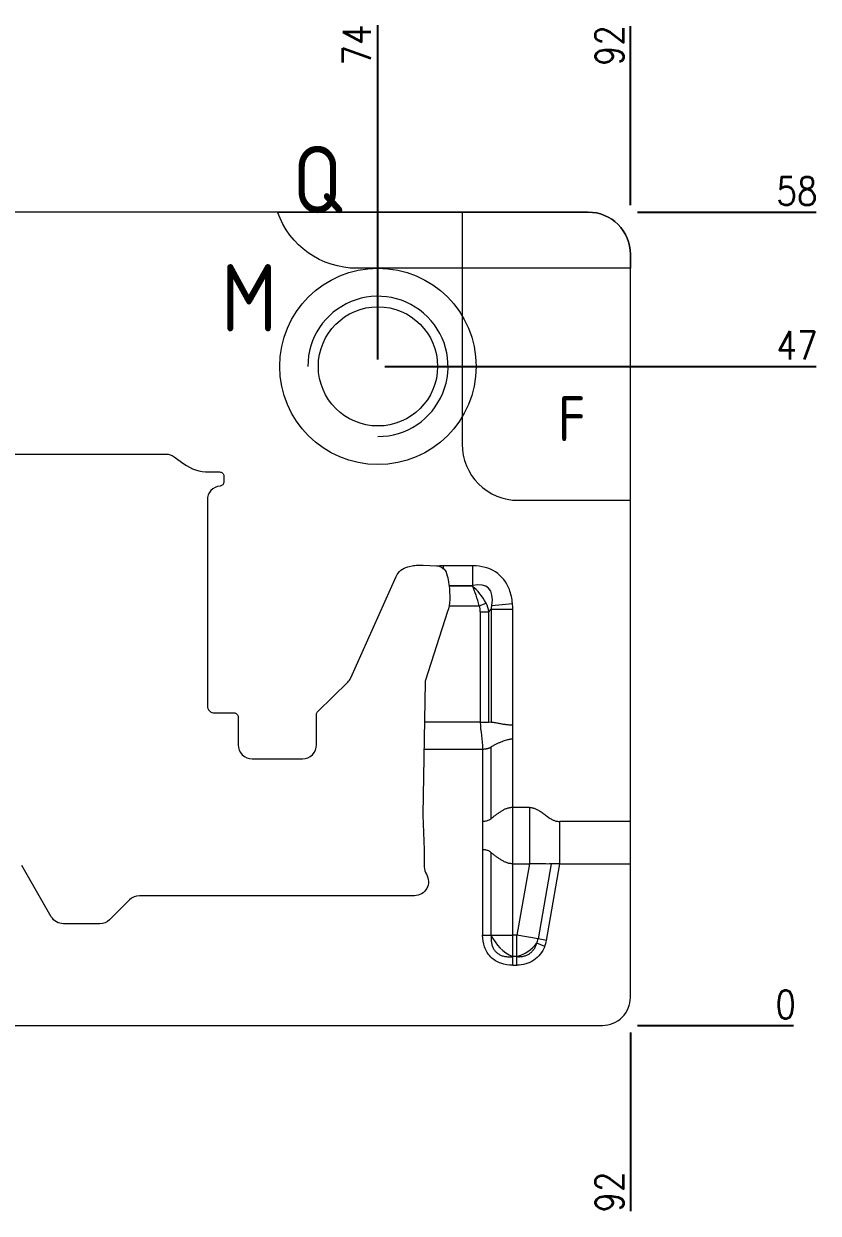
# Model space of a CAD drawing. Header units: millimetres. Extents: x 88508 to 142116, y -5268 to 20283.
# Drawn here: x 100562.2 to 100618.9, y 780.4 to 865.2 of the extents above; entities that cross this region are included whole.
import ezdxf
from ezdxf.enums import TextEntityAlignment as Align

# ---------------------------------------------------------------- set-up
doc = ezdxf.new("R2010")
doc.units = ezdxf.units.MM
for name, color, linetype in [('DIE_P', 2, 'Continuous'), ('DIM', 4, 'Continuous'), ('TEXT', 4, 'Continuous')]:
    doc.layers.add(name, color=color, linetype=linetype)
doc.styles.add('gbenor', font='gbenor.shx', dxfattribs={"bigfont": 'gbcbig.shx'})
doc.styles.get("Standard").update_dxf_attribs({"font": 'txt.shx', "width": 0.85, "bigfont": 'ctxt.shx'})
doc.dimstyles.new('T-2-WX', dxfattribs={"dimtxt": 2, "dimasz": 2, "dimexe": 0.5, "dimexo": 0.5, "dimgap": 0.5, "dimtad": 1, "dimtxsty": 'Standard', "dimblk": 'OPEN30', "dimcen": 0, "dimazin": 3, "dimtfac": 1, "dimtmove": 0, "dimatfit": 3, "dimldrblk": 'OPEN30', "dimlwd": -1, "dimlwe": -1})

# ---------------------------------------------------------------- blocks, each defined once
blk = doc.blocks.new('*D7648')
at = {"layer": 'Defpoints', "color": 0}
for p in [(100513.474, 793.779), (100605.474, 793.779), (100615.474, 793.779)]:
    blk.add_point(p, dxfattribs=at)
at = {"layer": 'DIM', "color": 0}
blk.add_line((100605.974, 793.779), (100617.107, 793.779), dxfattribs=at)
at = {"layer": 'DIM', "color": 0, "lineweight": 5, "insert": (100616.541, 795.279), "char_height": 2, "attachment_point": 5}
blk.add_mtext('0', dxfattribs=at)
blk = doc.blocks.new('_Open30')
blk = doc.blocks.new('*D7649')
at = {"layer": 'Defpoints', "color": 0}
for p in [(100587.474, 840.779), (100615.474, 840.779), (100513.474, 793.779)]:
    blk.add_point(p, dxfattribs=at)
at = {"layer": 'DIM', "color": 0}
for p, q in [((100587.974, 840.779), (100607.474, 840.779)), ((100607.474, 840.779), (100611.474, 840.779)), ((100611.474, 840.779), (100618.726, 840.779))]:
    blk.add_line(p, q, dxfattribs=at)
at = {"layer": 'DIM', "color": 0, "lineweight": 5, "insert": (100617.35, 842.279), "char_height": 2, "attachment_point": 5}
blk.add_mtext('47', dxfattribs=at)
blk = doc.blocks.new('*D7650')
at = {"layer": 'Defpoints', "color": 0}
for p in [(100605.474, 851.779), (100615.474, 851.779), (100513.474, 793.779)]:
    blk.add_point(p, dxfattribs=at)
at = {"layer": 'DIM', "color": 0}
for p, q in [((100605.974, 851.779), (100609.474, 851.779)), ((100609.474, 851.779), (100611.474, 851.779)), ((100611.474, 851.779), (100618.726, 851.779))]:
    blk.add_line(p, q, dxfattribs=at)
at = {"layer": 'DIM', "color": 0, "lineweight": 5, "insert": (100617.35, 853.279), "char_height": 2, "attachment_point": 5}
blk.add_mtext('58', dxfattribs=at)
blk = doc.blocks.new('*D7653')
at = {"layer": 'Defpoints', "color": 0}
for p in [(100513.474, 793.779), (100605.474, 793.779), (100605.474, 783.779)]:
    blk.add_point(p, dxfattribs=at)
at = {"layer": 'DIM', "color": 0}
for p, q in [((100605.474, 793.279), (100605.474, 789.779)), ((100605.474, 789.779), (100605.474, 787.779)), ((100605.474, 787.779), (100605.474, 780.527))]:
    blk.add_line(p, q, dxfattribs=at)
at = {"layer": 'DIM', "color": 0, "lineweight": 5, "insert": (100603.974, 781.903), "char_height": 2, "attachment_point": 5, "rotation": 90}
blk.add_mtext('92', dxfattribs=at)
blk = doc.blocks.new('*D7655')
at = {"layer": 'Defpoints', "color": 0}
for p in [(100605.474, 861.779), (100605.474, 851.779), (100513.474, 793.779)]:
    blk.add_point(p, dxfattribs=at)
at = {"layer": 'DIM', "color": 0}
for p, q in [((100605.474, 857.779), (100605.474, 865.032)), ((100605.474, 855.779), (100605.474, 857.779)), ((100605.474, 852.279), (100605.474, 855.779))]:
    blk.add_line(p, q, dxfattribs=at)
at = {"layer": 'DIM', "color": 0, "lineweight": 5, "insert": (100603.974, 863.656), "char_height": 2, "attachment_point": 5, "rotation": 90}
blk.add_mtext('92', dxfattribs=at)
blk = doc.blocks.new('*D7656')
at = {"layer": 'Defpoints', "color": 0}
for p in [(100587.474, 861.779), (100587.474, 840.779), (100513.474, 793.779)]:
    blk.add_point(p, dxfattribs=at)
at = {"layer": 'DIM', "color": 0}
for p, q in [((100587.474, 857.779), (100587.474, 865.113)), ((100587.474, 853.779), (100587.474, 857.779)), ((100587.474, 841.279), (100587.474, 853.779))]:
    blk.add_line(p, q, dxfattribs=at)
at = {"layer": 'DIM', "color": 0, "lineweight": 5, "insert": (100585.974, 863.696), "char_height": 2, "attachment_point": 5, "rotation": 90}
blk.add_mtext('74', dxfattribs=at)

msp = doc.modelspace()

# ---------------------------------------------------------------- linework, layer by layer
at = {"layer": 'DIE_P', "linetype": 'Continuous', "lineweight": 5}
for p, q in [((100592.474, 826.558), (100592.145, 826.558)), ((100592.145, 826.357), (100592.145, 826.558)), ((100592.474, 826.558), (100592.145, 826.558)), ((100592.145, 826.357), (100592.145, 826.558)), ((100594.236, 826.558), (100592.474, 826.558)), ((100594.236, 826.558), (100592.474, 826.558)), ((100594.236, 825.144), (100594.236, 826.558)), ((100594.236, 825.144), (100594.236, 826.558)), ((100592.551, 825.144), (100594.236, 825.144)), ((100592.551, 825.144), (100594.236, 825.144)), ((100594.211, 825.113), (100592.554, 825.113)), ((100594.211, 825.113), (100592.554, 825.113)), ((100594.236, 825.144), (100594.211, 825.113)), ((100594.236, 825.144), (100594.211, 825.113)), ((100592.547, 823.699), (100594.694, 823.699)), ((100592.547, 823.699), (100594.694, 823.699)), ((100594.694, 823.699), (100595.18, 823.895)), ((100594.694, 823.699), (100595.18, 823.895)), ((100595.602, 823.734), (100597.069, 823.858)), ((100595.602, 823.734), (100597.069, 823.858)), ((100594.77, 823.27), (100595.383, 823.27)), ((100594.77, 823.27), (100594.77, 815.403)), ((100594.77, 823.27), (100595.383, 823.27)), ((100594.77, 823.27), (100594.77, 815.403)), ((100595.383, 823.27), (100595.553, 823.472)), ((100595.383, 823.27), (100595.553, 823.472)), ((100595.383, 815.403), (100595.383, 823.27)), ((100595.383, 815.403), (100595.383, 823.27)), ((100595.553, 823.472), (100597.085, 823.472)), ((100595.553, 823.472), (100595.553, 815.393)), ((100595.553, 823.472), (100597.085, 823.472)), ((100595.553, 823.472), (100595.553, 815.393)), ((100597.085, 815.191), (100597.085, 823.472)), ((100597.085, 815.191), (100597.085, 823.472)), ((100595.553, 815.393), (100595.383, 815.403)), ((100595.553, 815.393), (100595.383, 815.403)), ((100597.085, 814.191), (100597.085, 815.191)), ((100597.085, 814.191), (100597.085, 815.191)), ((100594.94, 813.491), (100594.94, 808.319)), ((100594.94, 813.491), (100594.94, 808.319)), ((100595.553, 808.534), (100595.553, 813.645)), ((100595.553, 808.534), (100595.553, 813.645)), ((100597.085, 809.319), (100597.085, 814.191)), ((100597.085, 809.319), (100597.085, 814.191)), ((100598.276, 809.319), (100597.085, 809.319)), ((100597.085, 805.309), (100597.085, 809.319)), ((100598.276, 809.319), (100597.085, 809.319)), ((100597.085, 805.309), (100597.085, 809.319)), ((100598.276, 809.319), (100598.276, 805.309)), ((100598.276, 809.319), (100598.276, 805.309)), ((100594.94, 808.319), (100594.94, 806.309)), ((100594.94, 808.319), (100594.94, 806.309)), ((100605.474, 808.319), (100600.453, 808.319)), ((100594.94, 806.309), (100594.94, 800.22)), ((100594.94, 806.309), (100594.94, 800.22)), ((100595.553, 800.22), (100595.553, 806.094)), ((100595.553, 800.22), (100595.553, 806.094)), ((100597.085, 805.309), (100598.276, 805.309)), ((100597.085, 800.22), (100597.085, 805.309)), ((100597.085, 805.309), (100598.276, 805.309)), ((100597.085, 800.22), (100597.085, 805.309)), ((100598.276, 805.309), (100597.378, 800.22)), ((100598.276, 805.309), (100597.378, 800.22)), ((100599.829, 805.297), (100598.887, 799.954)), ((100599.829, 805.297), (100598.887, 799.954)), ((100599.49, 799.848), (100600.453, 805.309)), ((100599.49, 799.848), (100600.453, 805.309)), ((100600.453, 805.309), (100605.474, 805.309)), ((100594.94, 800.22), (100595.553, 800.22)), ((100594.94, 800.22), (100594.94, 800.22)), ((100594.94, 800.22), (100595.553, 800.22)), ((100594.94, 800.22), (100595.553, 800.22)), ((100594.94, 800.22), (100594.94, 800.22)), ((100594.94, 800.22), (100595.553, 800.22)), ((100595.553, 800.22), (100597.085, 800.22)), ((100595.553, 800.22), (100597.085, 800.22)), ((100597.378, 800.22), (100597.085, 800.22)), ((100597.085, 798.688), (100597.085, 800.22)), ((100597.378, 800.22), (100597.085, 800.22)), ((100597.085, 798.688), (100597.085, 800.22)), ((100598.887, 799.954), (100597.378, 800.22)), ((100597.378, 798.688), (100597.378, 800.22)), ((100598.887, 799.954), (100597.378, 800.22)), ((100597.378, 798.688), (100597.378, 800.22)), ((100599.49, 799.848), (100598.887, 799.954)), ((100599.49, 799.848), (100598.887, 799.954)), ((100599.363, 799.407), (100598.796, 799.639)), ((100599.363, 799.407), (100598.796, 799.639)), ((100597.084, 798.075), (100597.084, 798.688)), ((100597.084, 798.075), (100597.084, 798.688)), ((100597.378, 798.688), (100597.085, 798.688)), ((100597.085, 798.075), (100597.085, 798.688)), ((100597.085, 798.075), (100597.085, 798.688)), ((100597.378, 798.688), (100597.085, 798.688)), ((100597.378, 798.075), (100597.378, 798.688)), ((100597.378, 798.075), (100597.378, 798.688)), ((100597.379, 798.075), (100597.379, 798.688)), ((100597.379, 798.075), (100597.379, 798.688)), ((100597.084, 798.075), (100597.085, 798.075)), ((100597.084, 798.075), (100597.085, 798.075)), ((100597.085, 798.075), (100597.378, 798.075)), ((100597.085, 798.075), (100597.378, 798.075))]:
    msp.add_line(p, q, dxfattribs=at)
at = {"layer": 'DIE_P', "linetype": 'Continuous', "lineweight": 5, "ltscale": 10}
msp.add_lwpolyline([(100513.474, 836.951), (100513.474, 795.779, 0.414214), (100515.474, 793.779), (100603.474, 793.779, 0.414214), (100605.474, 795.779), (100605.474, 848.779, 0.414214), (100602.474, 851.779), (100528.302, 851.779, 0.198912), (100526.888, 851.194), (100514.06, 838.365, 0.198912)], format="xyb", close=True, dxfattribs=at)
at = {"layer": 'DIE_P', "color": 7, "lineweight": 5}
msp.add_lwpolyline([(100580.316, 851.779), (100602.474, 851.779, -0.414214), (100605.474, 848.779), (100605.474, 847.776), (100585.974, 847.776, -0.318007)], format="xyb", close=True, dxfattribs=at)
at = {"layer": 'DIE_P', "color": 94, "linetype": 'Continuous', "lineweight": 5}
msp.add_lwpolyline([(100605.474, 831.228), (100605.474, 848.779, 0.414214), (100602.474, 851.779), (100593.474, 851.779), (100593.474, 835.228, 0.414214), (100597.474, 831.228), (100605.474, 831.228)], format="xyb", dxfattribs=at)
at = {"layer": 'DIE_P', "lineweight": 5}
msp.add_lwpolyline([(100587.474, 835.779, 2.414214), (100582.474, 840.779)], format="xyb", dxfattribs=at)
at = {"layer": 'DIE_P', "color": 1, "lineweight": 5}
msp.add_lwpolyline([(100546.595, 834.529), (100572.352, 834.529, -0.159868), (100572.945, 834.335), (100573.628, 833.833, 0.160217), (100575.409, 833.25), (100576.184, 833.251, -0.414613), (100576.485, 832.951), (100576.485, 832.545, -0.386273), (100576.214, 832.246, 0.386273), (100575.31, 831.251), (100575.31, 816.565, 0.415405), (100575.812, 816.065), (100577.203, 816.071, -0.415405), (100577.504, 815.771), (100577.504, 813.789, 0.414214), (100578.504, 812.789), (100582.092, 812.789, 0.414214), (100583.092, 813.789), (100583.092, 815.956, -0.202142), (100583.183, 816.171), (100585.321, 818.257, 0.094488), (100585.536, 818.564), (100588.777, 825.802, -0.234761), (100589.601, 826.481), (100590, 826.573, -0.047945), (100590.19, 826.598), (100590.613, 826.613, -0.022085), (100590.702, 826.613), (100591.649, 826.563, -0.314664), (100592.372, 826, -0.065843), (100592.579, 824.775, -0.020893), (100592.59, 824.143, -0.072804), (100592.445, 823.287), (100590.862, 818.413, 0.07437), (100590.838, 818.268), (100590.677, 808.831, 0.013966), (100590.678, 808.775), (100590.774, 806.309), (100590.774, 805.083, 0.139599), (100590.924, 804.556, -0.587802), (100590.074, 803.029), (100570.465, 803.029, 0.198912), (100569.758, 802.737), (100568.344, 801.322, -0.198912), (100567.637, 801.029), (100565.051, 801.029, -0.267949), (100564.185, 801.529), (100562.072, 805.19, 0.57735)], format="xyb", dxfattribs=at)
at = {"layer": 'DIE_P', "linetype": 'Continuous', "lineweight": 5, "flags": 128}
for points in [[(100597.379, 798.688), (100597.379, 798.688), (100597.379, 798.688), (100597.379, 798.688), (100597.378, 798.688), (100597.378, 798.688), (100597.378, 798.688), (100597.378, 798.688), (100597.378, 798.688)], [(100597.379, 798.688), (100597.379, 798.688), (100597.379, 798.688), (100597.379, 798.688), (100597.378, 798.688), (100597.378, 798.688), (100597.378, 798.688), (100597.378, 798.688), (100597.378, 798.688)], [(100597.378, 798.075), (100597.378, 798.075), (100597.378, 798.075), (100597.378, 798.075), (100597.379, 798.075), (100597.379, 798.075), (100597.379, 798.075), (100597.379, 798.075), (100597.379, 798.075)], [(100597.378, 798.075), (100597.378, 798.075), (100597.378, 798.075), (100597.378, 798.075), (100597.379, 798.075), (100597.379, 798.075), (100597.379, 798.075), (100597.379, 798.075), (100597.379, 798.075)]]:
    msp.add_lwpolyline(points, dxfattribs=at)
at = {"layer": 'DIE_P', "linetype": 'Continuous', "lineweight": 5, "ltscale": 10}
msp.add_circle((100587.474, 840.779), 7, dxfattribs=at)
at = {"layer": 'DIE_P', "lineweight": 5}
msp.add_circle((100587.474, 840.779), 4.25, dxfattribs=at)
at = {"layer": 'DIE_P', "linetype": 'Continuous', "lineweight": 5}
for centre, radius, start, end in [((100598.248, 801.384), 2.936, 203.35432, 246.64568), ((100598.248, 801.384), 2.936, 203.35432, 246.64568), ((100597.378, 800.22), 1.532, 337.70914, 350), ((100597.378, 800.22), 1.532, 337.70914, 350), ((100596.623, 801.346), 2.764, 285.87878, 321.8461), ((100596.623, 801.346), 2.764, 285.87878, 321.8461), ((100597.378, 800.22), 2.145, 337.70914, 350), ((100597.378, 800.22), 2.145, 337.70914, 350)]:
    msp.add_arc(centre, radius, start, end, dxfattribs=at)
for centre, major_axis, ratio, start_param, end_param in [((100591.42, 820.76), (-1.428, -5.712), 0.696316, 3.313905, 3.394806), ((100591.42, 820.76), (-1.428, -5.712), 0.696316, 3.313905, 3.394806), ((100591.863, 820.901), (4.228, 5.039), 0.60812, 5.958891, 6.755018), ((100591.863, 820.901), (4.228, 5.039), 0.60812, 5.958891, 6.755018), ((100591.863, 820.901), (3.446, 4.107), 0.373037, 5.73424, 6.755018), ((100591.863, 820.901), (3.446, 4.107), 0.373037, 5.73424, 6.755018), ((100594.211, 823.699), (-1.124, 1.742), 0.451138, 4.537435, 5.322833), ((100594.211, 823.699), (-0.51, 1.997), 0.22754, 4.654285, 5.439683), ((100594.211, 823.699), (-1.124, 1.742), 0.451138, 4.537435, 5.322833), ((100594.211, 823.699), (-0.51, 1.997), 0.22754, 4.654285, 5.439683), ((100591.863, 820.901), (4.228, 5.039), 0.60812, 5.73424, 5.958891), ((100591.863, 820.901), (4.228, 5.039), 0.60812, 5.73424, 5.958891), ((100593.204, 822.499), (1.268, 1.512), 0.60812, 5.656054, 5.96962), ((100593.204, 822.499), (1.268, 1.512), 0.60812, 5.656054, 5.96962), ((100593.204, 822.499), (1.581, 1.884), 0.813078, 5.656054, 5.96962), ((100593.204, 822.499), (1.581, 1.884), 0.813078, 5.656054, 5.96962), ((100591.863, 820.901), (3.446, 4.107), 0.373037, 5.656054, 5.73424), ((100591.863, 820.901), (3.446, 4.107), 0.373037, 5.656054, 5.73424), ((100591.863, 820.901), (4.228, 5.039), 0.60812, 5.656054, 5.73424), ((100591.863, 820.901), (4.228, 5.039), 0.60812, 5.656054, 5.73424)]:
    msp.add_ellipse(centre, major_axis=major_axis, ratio=ratio, start_param=start_param, end_param=end_param, dxfattribs=at)
for points, degree in [([(100594.77, 815.402), (100590.789, 815.402)], 1), ([(100594.77, 815.402), (100593.443, 815.402), (100592.116, 815.402), (100590.789, 815.402)], 3), ([(100594.77, 815.403), (100594.77, 814.76), (100594.94, 814.134), (100594.94, 813.491)], 3), ([(100594.77, 815.403), (100594.77, 814.76), (100594.94, 814.134), (100594.94, 813.491)], 3), ([(100590.757, 813.49), (100590.762, 813.49), (100590.768, 813.49), (100590.774, 813.49)], 3), ([(100590.757, 813.49), (100590.774, 813.49)], 1), ([(100590.774, 813.49), (100594.94, 813.49)], 1), ([(100590.774, 813.49), (100592.163, 813.49), (100593.551, 813.49), (100594.94, 813.49)], 3), ([(100600.453, 805.309), (100600.453, 806.367), (100600.453, 807.262), (100600.453, 808.319)], 3), ([(100600.453, 805.309), (100600.453, 806.367), (100600.453, 807.262), (100600.453, 808.319)], 3)]:
    msp.add_open_spline(points, degree=degree, dxfattribs=at)
for points, knots in [([(100594.77, 815.403), (100594.887, 815.403), (100595.003, 815.403), (100595.214, 815.403), (100595.308, 815.403), (100595.383, 815.403)], [0, 0, 0, 0, 0.5, 0.5, 1, 1, 1, 1]), ([(100594.77, 815.403), (100594.887, 815.403), (100595.003, 815.403), (100595.214, 815.403), (100595.308, 815.403), (100595.383, 815.403)], [0, 0, 0, 0, 0.5, 0.5, 1, 1, 1, 1]), ([(100597.085, 815.191), (100597.041, 815.192), (100596.952, 815.193), (100596.82, 815.202), (100596.688, 815.215), (100596.557, 815.232), (100596.427, 815.252), (100596.301, 815.273), (100596.178, 815.295), (100596.059, 815.317), (100595.945, 815.338), (100595.837, 815.358), (100595.735, 815.374), (100595.64, 815.387), (100595.581, 815.391), (100595.553, 815.393)], [0, 0, 0, 0, 0.074904, 0.150682, 0.22727, 0.304551, 0.382367, 0.460528, 0.538826, 0.617046, 0.694971, 0.772396, 0.849137, 0.925041, 1, 1, 1, 1]), ([(100597.085, 815.191), (100597.041, 815.192), (100596.952, 815.193), (100596.82, 815.202), (100596.688, 815.215), (100596.557, 815.232), (100596.427, 815.252), (100596.301, 815.273), (100596.178, 815.295), (100596.059, 815.317), (100595.945, 815.338), (100595.837, 815.358), (100595.735, 815.374), (100595.64, 815.387), (100595.581, 815.391), (100595.553, 815.393)], [0, 0, 0, 0, 0.074904, 0.150682, 0.22727, 0.304551, 0.382367, 0.460528, 0.538826, 0.617046, 0.694971, 0.772396, 0.849137, 0.925041, 1, 1, 1, 1]), ([(100594.94, 813.491), (100594.968, 813.491), (100595.023, 813.492), (100595.105, 813.499), (100595.185, 813.51), (100595.262, 813.525), (100595.336, 813.544), (100595.411, 813.57), (100595.486, 813.603), (100595.53, 813.631), (100595.553, 813.645)], [0, 0, 0, 0, 0.114956, 0.230103, 0.34575, 0.462202, 0.579758, 0.698707, 0.848557, 1, 1, 1, 1]), ([(100594.94, 813.491), (100594.968, 813.491), (100595.023, 813.492), (100595.105, 813.499), (100595.185, 813.51), (100595.262, 813.525), (100595.336, 813.544), (100595.411, 813.57), (100595.486, 813.603), (100595.53, 813.631), (100595.553, 813.645)], [0, 0, 0, 0, 0.114956, 0.230103, 0.34575, 0.462202, 0.579758, 0.698707, 0.848557, 1, 1, 1, 1]), ([(100597.085, 814.191), (100597.049, 814.19), (100596.977, 814.189), (100596.868, 814.177), (100596.759, 814.159), (100596.621, 814.127), (100596.446, 814.071), (100596.243, 813.991), (100596.04, 813.899), (100595.851, 813.807), (100595.707, 813.731), (100595.615, 813.681), (100595.574, 813.657), (100595.557, 813.648), (100595.553, 813.645)], [0, 0, 0, 0, 0.058126, 0.117563, 0.17856, 0.241346, 0.351173, 0.488087, 0.620028, 0.755793, 0.890646, 0.955666, 0.987156, 1, 1, 1, 1]), ([(100597.085, 814.191), (100597.049, 814.19), (100596.977, 814.189), (100596.868, 814.177), (100596.759, 814.159), (100596.621, 814.127), (100596.446, 814.071), (100596.243, 813.991), (100596.04, 813.899), (100595.851, 813.807), (100595.707, 813.731), (100595.615, 813.681), (100595.574, 813.657), (100595.557, 813.648), (100595.553, 813.645)], [0, 0, 0, 0, 0.058126, 0.117563, 0.17856, 0.241346, 0.351173, 0.488087, 0.620028, 0.755793, 0.890646, 0.955666, 0.987156, 1, 1, 1, 1]), ([(100597.085, 809.319), (100597.058, 809.319), (100597.005, 809.318), (100596.927, 809.31), (100596.838, 809.296), (100596.74, 809.272), (100596.597, 809.225), (100596.424, 809.145), (100596.226, 809.029), (100596.033, 808.9), (100595.85, 808.768), (100595.712, 808.663), (100595.615, 808.586), (100595.573, 808.552), (100595.553, 808.534)], [0, 0, 0, 0, 0.0411073, 0.0819871, 0.122804, 0.180199, 0.2404004, 0.3601203, 0.4856162, 0.6172968, 0.752964, 0.8879623, 0.9441416, 1, 1, 1, 1]), ([(100597.085, 809.319), (100597.058, 809.319), (100597.005, 809.318), (100596.927, 809.31), (100596.838, 809.296), (100596.74, 809.272), (100596.597, 809.225), (100596.424, 809.145), (100596.226, 809.029), (100596.033, 808.9), (100595.85, 808.768), (100595.712, 808.663), (100595.615, 808.586), (100595.573, 808.552), (100595.553, 808.534)], [0, 0, 0, 0, 0.0411073, 0.0819871, 0.122804, 0.180199, 0.2404004, 0.3601203, 0.4856162, 0.6172968, 0.752964, 0.8879623, 0.9441416, 1, 1, 1, 1]), ([(100598.276, 809.319), (100598.307, 809.319), (100598.37, 809.317), (100598.465, 809.303), (100598.56, 809.281), (100598.657, 809.251), (100598.755, 809.211), (100598.862, 809.159), (100598.982, 809.09), (100599.154, 808.976), (100599.365, 808.819), (100599.575, 808.662), (100599.747, 808.549), (100599.897, 808.462), (100600.067, 808.386), (100600.261, 808.33), (100600.39, 808.323), (100600.453, 808.319)], [0, 0, 0, 0, 0.038324, 0.077384, 0.117488, 0.15892, 0.201937, 0.24677, 0.305439, 0.372119, 0.500098, 0.628077, 0.694556, 0.753425, 0.841157, 0.922625, 1, 1, 1, 1]), ([(100598.276, 809.319), (100598.307, 809.319), (100598.37, 809.317), (100598.465, 809.303), (100598.56, 809.281), (100598.657, 809.251), (100598.755, 809.211), (100598.862, 809.159), (100598.982, 809.09), (100599.154, 808.976), (100599.365, 808.819), (100599.575, 808.662), (100599.747, 808.549), (100599.897, 808.462), (100600.067, 808.386), (100600.261, 808.33), (100600.39, 808.323), (100600.453, 808.319)], [0, 0, 0, 0, 0.038324, 0.077384, 0.117488, 0.15892, 0.201937, 0.24677, 0.305439, 0.372119, 0.500098, 0.628077, 0.694556, 0.753425, 0.841157, 0.922625, 1, 1, 1, 1]), ([(100595.553, 808.534), (100595.54, 808.522), (100595.514, 808.497), (100595.469, 808.464), (100595.406, 808.424), (100595.318, 808.382), (100595.2, 808.346), (100595.073, 808.323), (100594.984, 808.321), (100594.94, 808.319)], [0, 0, 0, 0, 0.0952787, 0.1886795, 0.2803959, 0.4628014, 0.6421084, 0.8204515, 1, 1, 1, 1]), ([(100595.553, 808.534), (100595.54, 808.522), (100595.514, 808.497), (100595.469, 808.464), (100595.406, 808.424), (100595.318, 808.382), (100595.2, 808.346), (100595.073, 808.323), (100594.984, 808.321), (100594.94, 808.319)], [0, 0, 0, 0, 0.0952787, 0.1886795, 0.2803959, 0.4628014, 0.6421084, 0.8204515, 1, 1, 1, 1]), ([(100595.553, 806.094), (100595.54, 806.107), (100595.514, 806.131), (100595.47, 806.164), (100595.407, 806.205), (100595.319, 806.247), (100595.201, 806.283), (100595.073, 806.305), (100594.984, 806.308), (100594.94, 806.309)], [0, 0, 0, 0, 0.094754, 0.187657, 0.278899, 0.461715, 0.6414, 0.820101, 1, 1, 1, 1]), ([(100595.553, 806.094), (100595.54, 806.107), (100595.514, 806.131), (100595.47, 806.164), (100595.407, 806.205), (100595.319, 806.247), (100595.201, 806.283), (100595.073, 806.305), (100594.984, 806.308), (100594.94, 806.309)], [0, 0, 0, 0, 0.094754, 0.187657, 0.278899, 0.461715, 0.6414, 0.820101, 1, 1, 1, 1]), ([(100597.085, 805.309), (100597.055, 805.31), (100596.995, 805.311), (100596.904, 805.322), (100596.814, 805.338), (100596.724, 805.362), (100596.631, 805.393), (100596.534, 805.433), (100596.398, 805.499), (100596.231, 805.597), (100596.039, 805.724), (100595.857, 805.856), (100595.718, 805.961), (100595.618, 806.04), (100595.575, 806.076), (100595.553, 806.094)], [0, 0, 0, 0, 0.046469, 0.093349, 0.140886, 0.189313, 0.238852, 0.295613, 0.357805, 0.48235, 0.613026, 0.747748, 0.88203, 0.94119, 1, 1, 1, 1]), ([(100597.085, 805.309), (100597.055, 805.31), (100596.995, 805.311), (100596.904, 805.322), (100596.814, 805.338), (100596.724, 805.362), (100596.631, 805.393), (100596.534, 805.433), (100596.398, 805.499), (100596.231, 805.597), (100596.039, 805.724), (100595.857, 805.856), (100595.718, 805.961), (100595.618, 806.04), (100595.575, 806.076), (100595.553, 806.094)], [0, 0, 0, 0, 0.046469, 0.093349, 0.140886, 0.189313, 0.238852, 0.295613, 0.357805, 0.48235, 0.613026, 0.747748, 0.88203, 0.94119, 1, 1, 1, 1]), ([(100599.829, 805.297), (100599.811, 805.296), (100599.773, 805.294), (100599.655, 805.291), (100599.451, 805.293), (100599.165, 805.3), (100598.88, 805.306), (100598.591, 805.309), (100598.389, 805.309), (100598.276, 805.309)], [0, 0, 0, 0, 0.046673, 0.097856, 0.288273, 0.496257, 0.657106, 0.806646, 1, 1, 1, 1]), ([(100599.829, 805.297), (100599.811, 805.296), (100599.773, 805.294), (100599.655, 805.291), (100599.451, 805.293), (100599.165, 805.3), (100598.88, 805.306), (100598.591, 805.309), (100598.389, 805.309), (100598.276, 805.309)], [0, 0, 0, 0, 0.046673, 0.097856, 0.288273, 0.496257, 0.657106, 0.806646, 1, 1, 1, 1]), ([(100600.453, 805.309), (100600.426, 805.309), (100600.371, 805.309), (100600.285, 805.309), (100600.197, 805.309), (100600.107, 805.308), (100600.017, 805.307), (100599.94, 805.304), (100599.877, 805.301), (100599.845, 805.298), (100599.829, 805.297)], [0, 0, 0, 0, 0.1144264, 0.236082, 0.3649657, 0.5010764, 0.6444129, 0.7949739, 0.9012995, 1, 1, 1, 1]), ([(100600.453, 805.309), (100600.426, 805.309), (100600.371, 805.309), (100600.285, 805.309), (100600.197, 805.309), (100600.107, 805.308), (100600.017, 805.307), (100599.94, 805.304), (100599.877, 805.301), (100599.845, 805.298), (100599.829, 805.297)], [0, 0, 0, 0, 0.1144264, 0.236082, 0.3649657, 0.5010764, 0.6444129, 0.7949739, 0.9012995, 1, 1, 1, 1]), ([(100597.084, 798.075), (100596.8, 798.076), (100596.512, 798.116), (100595.977, 798.305), (100595.727, 798.454), (100595.324, 798.857), (100595.172, 799.107), (100594.981, 799.646), (100594.94, 799.934), (100594.94, 800.22)], [0, 0, 0, 0, 0.25, 0.25, 0.5, 0.5, 0.75, 0.75, 1, 1, 1, 1]), ([(100597.084, 798.075), (100596.8, 798.076), (100596.512, 798.116), (100595.977, 798.305), (100595.727, 798.454), (100595.324, 798.857), (100595.172, 799.107), (100594.981, 799.646), (100594.94, 799.934), (100594.94, 800.22)], [0, 0, 0, 0, 0.25, 0.25, 0.5, 0.5, 0.75, 0.75, 1, 1, 1, 1]), ([(100595.553, 800.22), (100595.548, 800.169), (100595.54, 800.07), (100595.54, 799.924), (100595.549, 799.784), (100595.569, 799.652), (100595.598, 799.527), (100595.637, 799.41), (100595.686, 799.301), (100595.743, 799.2), (100595.809, 799.107), (100595.909, 798.995), (100596.059, 798.875), (100596.272, 798.767), (100596.518, 798.699), (100596.793, 798.668), (100596.984, 798.681), (100597.084, 798.688)], [0, 0, 0, 0, 0.0597626, 0.1167584, 0.1711544, 0.2231423, 0.272942, 0.3208033, 0.3670075, 0.4118673, 0.4557238, 0.4989422, 0.5863525, 0.6777414, 0.7757786, 0.8826369, 1, 1, 1, 1]), ([(100595.553, 800.22), (100595.548, 800.169), (100595.54, 800.07), (100595.54, 799.924), (100595.549, 799.784), (100595.569, 799.652), (100595.598, 799.527), (100595.637, 799.41), (100595.686, 799.301), (100595.743, 799.2), (100595.809, 799.107), (100595.909, 798.995), (100596.059, 798.875), (100596.272, 798.767), (100596.518, 798.699), (100596.793, 798.668), (100596.984, 798.681), (100597.084, 798.688)], [0, 0, 0, 0, 0.0597626, 0.1167584, 0.1711544, 0.2231423, 0.272942, 0.3208033, 0.3670075, 0.4118673, 0.4557238, 0.4989422, 0.5863525, 0.6777414, 0.7757786, 0.8826369, 1, 1, 1, 1]), ([(100597.379, 798.688), (100597.421, 798.685), (100597.505, 798.68), (100597.629, 798.683), (100597.748, 798.695), (100597.863, 798.717), (100597.973, 798.747), (100598.078, 798.786), (100598.177, 798.834), (100598.301, 798.91), (100598.445, 799.027), (100598.591, 799.201), (100598.713, 799.407), (100598.768, 799.56), (100598.796, 799.639)], [0, 0, 0, 0, 0.068857, 0.135378, 0.199798, 0.262377, 0.323396, 0.383159, 0.44199, 0.500229, 0.617163, 0.737821, 0.864712, 1, 1, 1, 1]), ([(100597.379, 798.688), (100597.421, 798.685), (100597.505, 798.68), (100597.629, 798.683), (100597.748, 798.695), (100597.863, 798.717), (100597.973, 798.747), (100598.078, 798.786), (100598.177, 798.834), (100598.301, 798.91), (100598.445, 799.027), (100598.591, 799.201), (100598.713, 799.407), (100598.768, 799.56), (100598.796, 799.639)], [0, 0, 0, 0, 0.068857, 0.135378, 0.199798, 0.262377, 0.323396, 0.383159, 0.44199, 0.500229, 0.617163, 0.737821, 0.864712, 1, 1, 1, 1]), ([(100599.363, 799.407), (100599.283, 799.211), (100599.177, 799.024), (100598.916, 798.691), (100598.759, 798.544), (100598.408, 798.308), (100598.213, 798.219), (100597.805, 798.103), (100597.592, 798.076), (100597.379, 798.075)], [0, 0, 0, 0, 0.25, 0.25, 0.5, 0.5, 0.75, 0.75, 1, 1, 1, 1]), ([(100599.363, 799.407), (100599.283, 799.211), (100599.177, 799.024), (100598.916, 798.691), (100598.759, 798.544), (100598.408, 798.308), (100598.213, 798.219), (100597.805, 798.103), (100597.592, 798.076), (100597.379, 798.075)], [0, 0, 0, 0, 0.25, 0.25, 0.5, 0.5, 0.75, 0.75, 1, 1, 1, 1])]:
    msp.add_open_spline(points, degree=3, knots=knots, dxfattribs=at)

# ---------------------------------------------------------------- texts
at = {"layer": 'DIE_P', "color": 4, "lineweight": 5, "style": 'gbenor'}
msp.add_text('F', height=3.2, dxfattribs=at).set_placement((100601.294, 837.046), align=Align.MIDDLE_CENTER)
at = {"layer": 'TEXT', "color": 4, "lineweight": 5, "style": 'gbenor'}
for s, p in [('Q', (100583.173, 854.104)), ('M', (100578.289, 845.675))]:
    msp.add_text(s, height=4.8, dxfattribs=at).set_placement(p, align=Align.MIDDLE_CENTER)

# ---------------------------------------------------------------- dimensions: what is measured, and where the dimension line sits
at = {"layer": 'DIM', "lineweight": 5}
for feature_location, offset, dtype, origin, picture, middle in [((100587.474, 840.779), (0, 21), 1, (100513.474, 793.779), '*D7656', (100585.974, 863.696)), ((100605.474, 851.779), (0, 10), 1, (100513.474, 793.779), '*D7655', (100603.974, 863.656)), ((100605.474, 851.779), (10, 0), 0, (100513.474, 793.779), '*D7650', (100617.35, 853.279)), ((100587.474, 840.779), (28, 0), 0, (100513.474, 793.779), '*D7649', (100617.35, 842.279)), ((100605.47387325, 793.779399327), (10, 0), 0, (100513.47387323, 793.779399327), '*D7648', (100616.540539917, 795.279399327)), ((100605.474, 793.779), (0, -10), 1, (100513.474, 793.779), '*D7653', (100603.974, 781.903))]:
    dim = msp.add_ordinate_dim(feature_location=feature_location, offset=offset, dtype=dtype, origin=origin, dimstyle='T-2-WX', dxfattribs=at)
    dim.commit()
    dim.dimension.update_dxf_attribs({"geometry": picture, "text_midpoint": middle})

doc.saveas('drawing.dxf')
